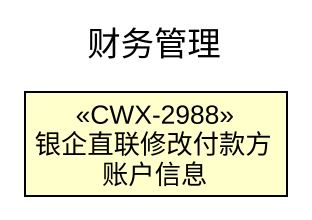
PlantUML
@startuml
title 财务管理
hide circle
hide empty members
class 银企直联修改付款方账户信息 <<CWX-2988>>
@enduml
